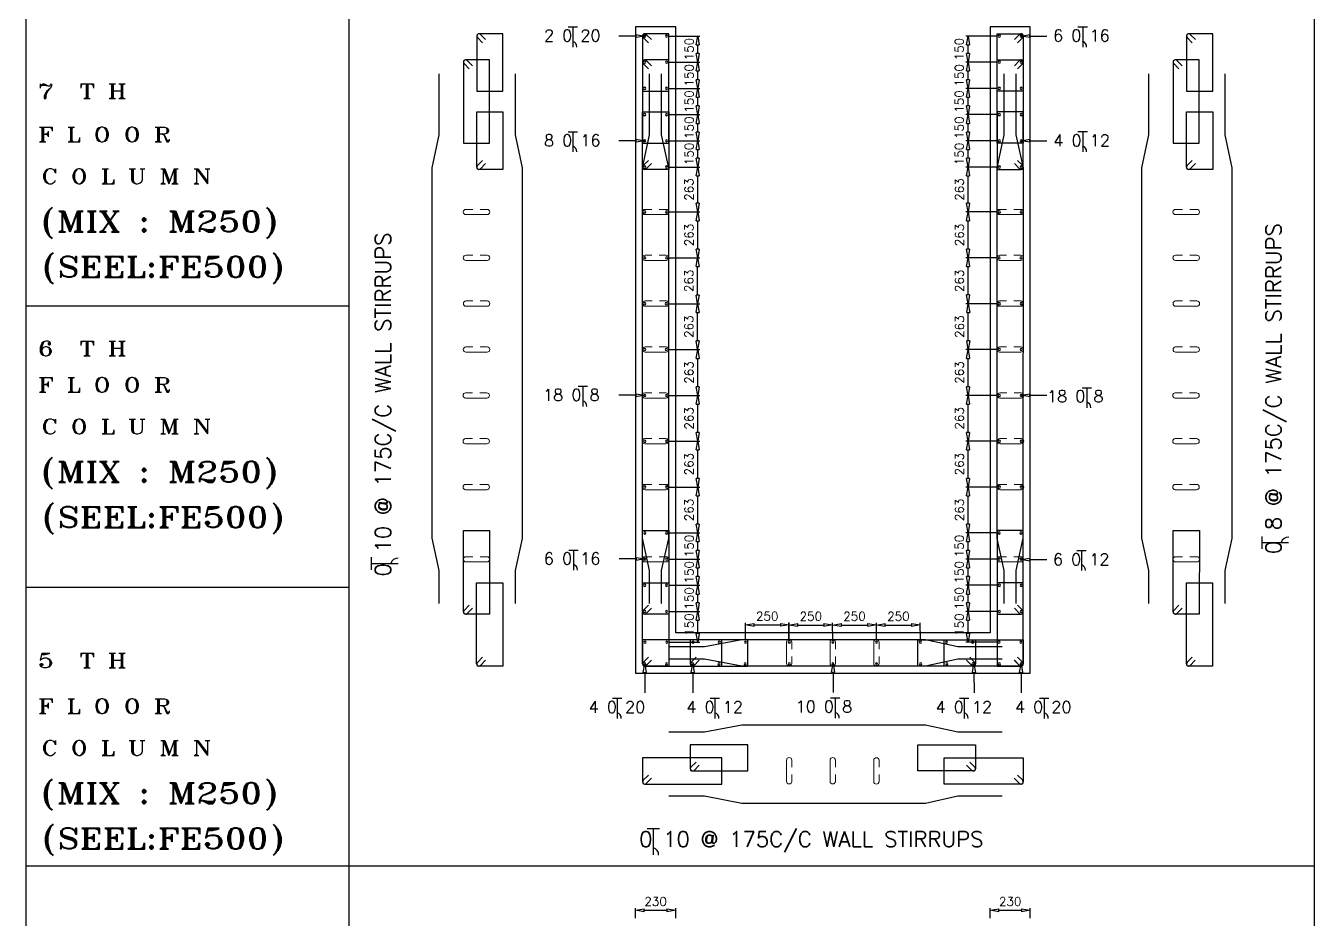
# Model space of a CAD drawing. Header units: millimetres. Extents: x 331487 to 517269, y 198509 to 399936.
# Drawn here: x 437188 to 451940, y 235322 to 245553 of the extents above; entities that cross this region are included whole.
import ezdxf

# ---------------------------------------------------------------- set-up
doc = ezdxf.new("R2010")
doc.units = ezdxf.units.MM
doc.header["$MEASUREMENT"] = 0
doc.layers.add('BEAM', color=1, linetype='Continuous', lineweight=5)
for name, color, linetype in [('COLUMN', 6, 'Continuous'), ('FOOTING', 5, 'Continuous'), ('FOOTING-SCH', 3, 'Continuous')]:
    doc.layers.add(name, color=color, linetype=linetype)
doc.styles.add('ROMANS', font='romans.shx')
doc.styles.add('ROMANT', font='ROMANT.shx')

# ---------------------------------------------------------------- blocks, each defined once
blk = doc.blocks.new('_ClosedBlank')
at = {"color": 0, "linetype": 'ByBlock', "lineweight": -2}
for p, q in [((-1, 0.17), (0, 0)), ((-1, 0.17), (-1, -0.17)), ((0, 0), (-1, -0.17))]:
    blk.add_line(p, q, dxfattribs=at)

msp = doc.modelspace()

# ---------------------------------------------------------------- linework, layer by layer
at = {"color": 1, "linetype": 'Continuous'}
for p, q in [((443398, 245540), (443505, 245540)), ((443451, 245540), (443451, 245309)), ((449235, 245541), (449342, 245541)), ((449289, 245541), (449289, 245310)), ((443398, 244340), (443505, 244340)), ((443451, 244340), (443451, 244109)), ((449235, 244342), (449342, 244342)), ((449289, 244342), (449289, 244111)), ((443511, 241426), (443619, 241426)), ((443565, 241426), (443565, 241195)), ((449283, 241409), (449390, 241409)), ((449336, 241409), (449336, 241178)), ((451343, 239565), (451343, 239706)), ((451343, 239636), (451647, 239636)), ((441148, 239325), (441148, 239467)), ((443406, 239549), (443513, 239549)), ((443459, 239549), (443459, 239319)), ((449222, 239546), (449329, 239546)), ((449275, 239546), (449275, 239315)), ((441148, 239396), (441452, 239396)), ((443906, 237852), (444013, 237852)), ((443960, 237852), (443960, 237622)), ((445024, 237852), (445132, 237852)), ((445078, 237852), (445078, 237622)), ((446401, 237857), (446508, 237857)), ((446455, 237857), (446455, 237626)), ((447877, 237852), (447984, 237852)), ((447930, 237852), (447930, 237622)), ((448795, 237852), (448902, 237852)), ((448848, 237852), (448848, 237621)), ((444302, 236362), (444444, 236362)), ((444373, 236362), (444373, 236058))]:
    msp.add_line(p, q, dxfattribs=at)
at = {"color": 8, "linetype": 'Continuous'}
msp.add_line((437188, 235932), (451940, 235932), dxfattribs=at)
at = {"color": 1, "linetype": 'Continuous'}
for centre, radius, start, end in [((443436, 245314), 61.2, 355.5803, 75.6804), ((449273, 245315), 61.2, 355.5803, 75.6804), ((443436, 244114), 61.2, 355.5803, 75.6804), ((449273, 244116), 61.2, 355.5803, 75.6804), ((443550, 241200), 61.2, 355.5803, 75.6804), ((449321, 241183), 61.2, 355.5803, 75.6804), ((451641, 239616), 80.7, 85.5803, 165.6804), ((441446, 239376), 80.7, 85.5803, 165.6804), ((443444, 239324), 61.2, 355.5803, 75.6804), ((449260, 239320), 61.2, 355.5803, 75.6804), ((443945, 237626), 61.2, 355.5803, 75.6804), ((445063, 237626), 61.2, 355.5803, 75.6804), ((446440, 237631), 61.2, 355.5803, 75.6804), ((447915, 237626), 61.2, 355.5803, 75.6804), ((448833, 237626), 61.2, 355.5803, 75.6804), ((444353, 236064), 80.7, 355.5803, 75.6804)]:
    msp.add_arc(centre, radius, start, end, dxfattribs=at)
at = {"layer": 'BEAM', "ltscale": 0.05}
for p, q in [((442227, 243451), (442307, 243451)), ((442470, 243451), (442390, 243451)), ((444277, 243451), (444357, 243451)), ((444521, 243451), (444441, 243451)), ((448338, 243451), (448418, 243451)), ((448581, 243451), (448501, 243451)), ((450352, 243451), (450432, 243451)), ((450596, 243451), (450516, 243451)), ((442227, 243391), (442470, 243391)), ((444277, 243391), (444521, 243391)), ((448581, 243391), (448338, 243391)), ((450352, 243391), (450596, 243391)), ((442227, 242926), (442307, 242926)), ((442227, 242866), (442470, 242866)), ((442470, 242926), (442390, 242926)), ((444277, 242926), (444357, 242926)), ((444277, 242866), (444521, 242866)), ((444521, 242926), (444441, 242926)), ((448338, 242926), (448418, 242926)), ((448581, 242866), (448338, 242866)), ((448581, 242926), (448501, 242926)), ((450352, 242926), (450432, 242926)), ((450352, 242866), (450596, 242866)), ((450596, 242926), (450516, 242926)), ((442228, 242402), (442308, 242402)), ((442471, 242402), (442391, 242402)), ((444278, 242402), (444358, 242402)), ((444522, 242402), (444442, 242402)), ((448337, 242402), (448417, 242402)), ((448580, 242402), (448500, 242402)), ((450353, 242402), (450433, 242402)), ((450597, 242402), (450517, 242402)), ((442228, 242342), (442471, 242342)), ((444278, 242342), (444522, 242342)), ((448580, 242342), (448337, 242342)), ((450353, 242342), (450597, 242342)), ((442227, 241876), (442307, 241876)), ((442227, 241816), (442471, 241816)), ((442471, 241876), (442391, 241876)), ((444278, 241876), (444358, 241876)), ((444278, 241816), (444521, 241816)), ((444521, 241876), (444441, 241876)), ((448337, 241876), (448417, 241876)), ((448581, 241816), (448337, 241816)), ((448581, 241876), (448501, 241876)), ((450353, 241876), (450433, 241876)), ((450353, 241816), (450596, 241816)), ((450596, 241876), (450516, 241876)), ((442224, 241350), (442304, 241350)), ((442467, 241350), (442387, 241350)), ((444274, 241350), (444354, 241350)), ((444518, 241350), (444438, 241350)), ((448341, 241350), (448421, 241350)), ((448584, 241350), (448504, 241350)), ((450349, 241350), (450429, 241350)), ((450593, 241350), (450513, 241350)), ((442224, 241290), (442467, 241290)), ((444274, 241290), (444518, 241290)), ((448584, 241290), (448341, 241290)), ((450349, 241290), (450593, 241290)), ((442224, 240826), (442304, 240826)), ((442224, 240766), (442467, 240766)), ((442467, 240826), (442387, 240826)), ((444274, 240826), (444354, 240826)), ((444274, 240766), (444518, 240766)), ((444518, 240826), (444438, 240826)), ((448341, 240826), (448421, 240826)), ((448584, 240766), (448341, 240766)), ((448584, 240826), (448504, 240826)), ((450349, 240826), (450429, 240826)), ((450349, 240766), (450593, 240766)), ((450593, 240826), (450513, 240826)), ((442224, 240301), (442304, 240301)), ((442224, 240241), (442467, 240241)), ((442467, 240301), (442387, 240301)), ((444274, 240301), (444354, 240301)), ((444274, 240241), (444518, 240241)), ((444518, 240301), (444438, 240301)), ((448341, 240301), (448421, 240301)), ((448584, 240241), (448341, 240241)), ((448584, 240301), (448504, 240301)), ((450349, 240301), (450429, 240301)), ((450349, 240241), (450593, 240241)), ((450593, 240301), (450513, 240301)), ((442227, 239474), (442307, 239474)), ((442470, 239474), (442390, 239474)), ((444277, 239474), (444357, 239474)), ((444521, 239474), (444441, 239474)), ((448338, 239474), (448418, 239474)), ((448581, 239474), (448501, 239474)), ((450352, 239474), (450432, 239474)), ((450596, 239474), (450516, 239474)), ((442227, 239414), (442470, 239414)), ((444277, 239414), (444521, 239414)), ((448581, 239414), (448338, 239414)), ((450352, 239414), (450596, 239414)), ((445898, 238252), (445898, 238495)), ((445958, 238495), (445958, 238415)), ((446397, 238252), (446397, 238495)), ((446457, 238495), (446457, 238415)), ((446897, 238250), (446897, 238493)), ((446957, 238493), (446957, 238413)), ((445958, 238252), (445958, 238332)), ((446457, 238252), (446457, 238332)), ((446957, 238250), (446957, 238330)), ((445898, 236901), (445898, 237144)), ((445958, 237144), (445958, 237064)), ((446397, 236901), (446397, 237144)), ((446457, 237144), (446457, 237064)), ((446897, 236899), (446897, 237142)), ((446957, 237142), (446957, 237062)), ((445958, 236901), (445958, 236981)), ((446457, 236901), (446457, 236981)), ((446957, 236899), (446957, 236979))]:
    msp.add_line(p, q, dxfattribs=at)
for centre, start, end in [((442227, 243421), 90, 270), ((442470, 243421), 270, 90), ((444277, 243421), 90, 270), ((444521, 243421), 270, 90), ((448338, 243421), 90, 270), ((448581, 243421), 270, 90), ((450352, 243421), 90, 270), ((450596, 243421), 270, 90), ((442227, 242896), 90, 270), ((442470, 242896), 270, 90), ((444277, 242896), 90, 270), ((444521, 242896), 270, 90), ((448338, 242896), 90, 270), ((448581, 242896), 270, 90), ((450352, 242896), 90, 270), ((450596, 242896), 270, 90), ((442228, 242372), 90, 270), ((442471, 242372), 270, 90), ((444278, 242372), 90, 270), ((444522, 242372), 270, 90), ((448337, 242372), 90, 270), ((448580, 242372), 270, 90), ((450353, 242372), 90, 270), ((450597, 242372), 270, 90), ((442227, 241846), 90, 270), ((442471, 241846), 270, 90), ((444278, 241846), 90, 270), ((444521, 241846), 270, 90), ((448337, 241846), 90, 270), ((448581, 241846), 270, 90), ((450353, 241846), 90, 270), ((450596, 241846), 270, 90), ((442224, 241320), 90, 270), ((442467, 241320), 270, 90), ((444274, 241320), 90, 270), ((444518, 241320), 270, 90), ((448341, 241320), 90, 270), ((448584, 241320), 270, 90), ((450349, 241320), 90, 270), ((450593, 241320), 270, 90), ((442224, 240796), 90, 270), ((442467, 240796), 270, 90), ((444274, 240796), 90, 270), ((444518, 240796), 270, 90), ((448341, 240796), 90, 270), ((448584, 240796), 270, 90), ((450349, 240796), 90, 270), ((450593, 240796), 270, 90), ((442224, 240271), 90, 270), ((442467, 240271), 270, 90), ((444274, 240271), 90, 270), ((444518, 240271), 270, 90), ((448341, 240271), 90, 270), ((448584, 240271), 270, 90), ((450349, 240271), 90, 270), ((450593, 240271), 270, 90), ((442227, 239444), 90, 270), ((442470, 239444), 270, 90), ((444277, 239444), 90, 270), ((444521, 239444), 270, 90), ((448338, 239444), 90, 270), ((448581, 239444), 270, 90), ((450352, 239444), 90, 270), ((450596, 239444), 270, 90), ((445928, 238495), 0, 180), ((446427, 238495), 0, 180), ((446927, 238493), 0, 180), ((445928, 238252), 180, 0), ((446427, 238252), 180, 0), ((446927, 238250), 180, 0), ((445928, 237144), 0, 180), ((446427, 237144), 0, 180), ((446927, 237142), 0, 180), ((445928, 236901), 180, 0), ((446427, 236901), 180, 0), ((446927, 236899), 180, 0)]:
    msp.add_arc(centre, 30, start, end, dxfattribs=at)
at = {"layer": 'COLUMN'}
for p, q in [((444629, 245541), (444169, 245541)), ((444169, 245541), (444169, 238141)), ((444629, 238601), (444629, 245541)), ((448689, 245541), (448229, 245541)), ((448229, 245541), (448229, 238601)), ((448689, 238141), (448689, 245541)), ((448229, 238601), (444629, 238601)), ((444169, 238141), (448689, 238141))]:
    msp.add_line(p, q, dxfattribs=at)
at = {"layer": 'COLUMN', "color": 3}
for p, q in [((442351, 245437), (442351, 244805)), ((442358, 245419), (442418, 245359)), ((442651, 245462), (442376, 245462)), ((442453, 245395), (442394, 245455)), ((442651, 244805), (442651, 245462)), ((444249, 245437), (444249, 244805)), ((444257, 245419), (444317, 245359)), ((444549, 245462), (444274, 245462)), ((444352, 245395), (444292, 245455)), ((444549, 244805), (444549, 245462)), ((448309, 244805), (448309, 245462)), ((448309, 245462), (448584, 245462)), ((448507, 245395), (448566, 245455)), ((448602, 245419), (448542, 245359)), ((448609, 245437), (448609, 244805)), ((450477, 245437), (450477, 244805)), ((450484, 245419), (450544, 245359)), ((450777, 245462), (450502, 245462)), ((450579, 245395), (450519, 245455)), ((450777, 244805), (450777, 245462)), ((442199, 245137), (442199, 244209)), ((442206, 245120), (442266, 245060)), ((442499, 245162), (442224, 245162)), ((442301, 245095), (442241, 245155)), ((442499, 244209), (442499, 245162)), ((444249, 245137), (444249, 244209)), ((444256, 245120), (444316, 245060)), ((444549, 245162), (444274, 245162)), ((444351, 245095), (444292, 245155)), ((444549, 244209), (444549, 245162)), ((448309, 244209), (448309, 245162)), ((448309, 245162), (448584, 245162)), ((448507, 245095), (448566, 245155)), ((448602, 245120), (448542, 245060)), ((448609, 245137), (448609, 244209)), ((450324, 245137), (450324, 244209)), ((450331, 245120), (450391, 245060)), ((450624, 245162), (450349, 245162)), ((450426, 245095), (450367, 245155)), ((450624, 244209), (450624, 245162)), ((441922, 244304), (441922, 245003)), ((442794, 244304), (442794, 245003)), ((444330, 244304), (444330, 245003)), ((444468, 244304), (444468, 245003)), ((448390, 244304), (448390, 245003)), ((448529, 244304), (448529, 245003)), ((450048, 244304), (450048, 245003)), ((450919, 244304), (450919, 245003)), ((442351, 244805), (442651, 244805)), ((444249, 244805), (444549, 244805)), ((448609, 244805), (448309, 244805)), ((450477, 244805), (450777, 244805)), ((442351, 243934), (442351, 244566)), ((442351, 244566), (442651, 244566)), ((442651, 244566), (442651, 243909)), ((444249, 243934), (444249, 244566)), ((444249, 244566), (444549, 244566)), ((444549, 244566), (444549, 243909)), ((448609, 244566), (448309, 244566)), ((448309, 244566), (448309, 243909)), ((448609, 243934), (448609, 244566)), ((450477, 243934), (450477, 244566)), ((450477, 244566), (450777, 244566)), ((450777, 244566), (450777, 243909)), ((441841, 243928), (441922, 244304)), ((442875, 243928), (442794, 244304)), ((444249, 243928), (444330, 244304)), ((444549, 243928), (444468, 244304)), ((448309, 243928), (448390, 244304)), ((448610, 243928), (448529, 244304)), ((449967, 243928), (450048, 244304)), ((451000, 243928), (450919, 244304)), ((442199, 244209), (442499, 244209)), ((444249, 244209), (444549, 244209)), ((448609, 244209), (448309, 244209)), ((450324, 244209), (450624, 244209)), ((442358, 243952), (442418, 244012)), ((444257, 243952), (444317, 244012)), ((448602, 243952), (448542, 244012)), ((450484, 243952), (450544, 244012)), ((441842, 239686), (441841, 243928)), ((442651, 243909), (442376, 243909)), ((442453, 243976), (442394, 243917)), ((442876, 239681), (442875, 243928)), ((444249, 239686), (444249, 243928)), ((444549, 243909), (444274, 243909)), ((444352, 243976), (444292, 243917)), ((444550, 239681), (444549, 243928)), ((448308, 239681), (448309, 243928)), ((448309, 243909), (448584, 243909)), ((448507, 243976), (448566, 243917)), ((448609, 239686), (448610, 243928)), ((449967, 239686), (449967, 243928)), ((450777, 243909), (450502, 243909)), ((450579, 243976), (450519, 243917)), ((451001, 239681), (451000, 243928)), ((442199, 238842), (442199, 239775)), ((442199, 239775), (442499, 239775)), ((442499, 239775), (442499, 238817)), ((444249, 238842), (444250, 239775)), ((444250, 239775), (444550, 239775)), ((444550, 239775), (444549, 238817)), ((448608, 239775), (448308, 239775)), ((448308, 239775), (448309, 238817)), ((448609, 238842), (448608, 239775)), ((450324, 238842), (450325, 239775)), ((450325, 239775), (450625, 239775)), ((450625, 239775), (450624, 238817)), ((441922, 239315), (441842, 239686)), ((442794, 239315), (442876, 239681)), ((444330, 239315), (444249, 239686)), ((444468, 239315), (444550, 239681)), ((448390, 239315), (448308, 239681)), ((448529, 239315), (448609, 239686)), ((450048, 239315), (449967, 239686)), ((450919, 239315), (451001, 239681)), ((441922, 238938), (441922, 239315)), ((442794, 238938), (442794, 239315)), ((444330, 238938), (444330, 239315)), ((444468, 238938), (444468, 239315)), ((448390, 238938), (448390, 239315)), ((448529, 238938), (448529, 239315)), ((450048, 238938), (450048, 239315)), ((450919, 238938), (450919, 239315)), ((442350, 238246), (442350, 239174)), ((442350, 239174), (442650, 239174)), ((442650, 239174), (442650, 238221)), ((444249, 238246), (444249, 239174)), ((444249, 239174), (444549, 239174)), ((444549, 239174), (444549, 238221)), ((448609, 239174), (448309, 239174)), ((448309, 239174), (448309, 238221)), ((448609, 238246), (448609, 239174)), ((450476, 238246), (450476, 239174)), ((450476, 239174), (450776, 239174)), ((450776, 239174), (450776, 238221)), ((442206, 238859), (442266, 238919)), ((442301, 238884), (442241, 238824)), ((444256, 238859), (444316, 238919)), ((444351, 238884), (444292, 238824)), ((448507, 238884), (448566, 238824)), ((448602, 238859), (448542, 238919)), ((450331, 238859), (450391, 238919)), ((450426, 238884), (450367, 238824)), ((442499, 238817), (442224, 238817)), ((444549, 238817), (444274, 238817)), ((448309, 238817), (448584, 238817)), ((450624, 238817), (450349, 238817)), ((445156, 238521), (444249, 238521)), ((444249, 238521), (444249, 238246)), ((444959, 238440), (444552, 238440)), ((445455, 238521), (444796, 238521)), ((444796, 238521), (444796, 238246)), ((445386, 238521), (444959, 238440)), ((445156, 238221), (445156, 238521)), ((447490, 238521), (445386, 238521)), ((445455, 238221), (445455, 238521)), ((447403, 238221), (447403, 238521)), ((447403, 238521), (448062, 238521)), ((447858, 238440), (447490, 238521)), ((447703, 238221), (447703, 238521)), ((447703, 238521), (448609, 238521)), ((448367, 238440), (447858, 238440)), ((448062, 238521), (448062, 238246)), ((448609, 238521), (448609, 238246)), ((442358, 238264), (442418, 238324)), ((442453, 238288), (442393, 238228)), ((444257, 238264), (444317, 238324)), ((444316, 238323), (444257, 238264)), ((444352, 238288), (444292, 238228)), ((444292, 238228), (444352, 238288)), ((444959, 238302), (444552, 238302)), ((444863, 238323), (444804, 238264)), ((444839, 238228), (444899, 238288)), ((445386, 238221), (444959, 238302)), ((447858, 238302), (447490, 238221)), ((448367, 238302), (447858, 238302)), ((448019, 238228), (447959, 238288)), ((447995, 238323), (448055, 238264)), ((448566, 238228), (448506, 238288)), ((448507, 238288), (448566, 238228)), ((448602, 238264), (448542, 238324)), ((448542, 238323), (448602, 238264)), ((450483, 238264), (450543, 238324)), ((450578, 238288), (450519, 238228)), ((442650, 238221), (442375, 238221)), ((444549, 238221), (444274, 238221)), ((444274, 238221), (445156, 238221)), ((444821, 238221), (445455, 238221)), ((447490, 238221), (445386, 238221)), ((448037, 238221), (447403, 238221)), ((448584, 238221), (447703, 238221)), ((448309, 238221), (448584, 238221)), ((450776, 238221), (450501, 238221)), ((445386, 237545), (444959, 237464)), ((447490, 237545), (445386, 237545)), ((447858, 237464), (447490, 237545)), ((444959, 237464), (444552, 237464)), ((448367, 237464), (447858, 237464)), ((445455, 237320), (444796, 237320)), ((444796, 237320), (444796, 237045)), ((445455, 237020), (445455, 237320)), ((447403, 237020), (447403, 237320)), ((447403, 237320), (448062, 237320)), ((448062, 237320), (448062, 237045)), ((445156, 237170), (444249, 237170)), ((444249, 237170), (444249, 236895)), ((444863, 237122), (444804, 237062)), ((444839, 237027), (444899, 237087)), ((445156, 236870), (445156, 237170)), ((447703, 236870), (447703, 237170)), ((447703, 237170), (448609, 237170)), ((448019, 237027), (447959, 237087)), ((447995, 237122), (448055, 237062)), ((448609, 237170), (448609, 236895)), ((444316, 236972), (444257, 236913)), ((444292, 236877), (444352, 236937)), ((444821, 237020), (445455, 237020)), ((448037, 237020), (447403, 237020)), ((448566, 236877), (448506, 236937)), ((448542, 236972), (448602, 236913)), ((444274, 236870), (445156, 236870)), ((448584, 236870), (447703, 236870)), ((444959, 236730), (444552, 236730)), ((445386, 236649), (444959, 236730)), ((447490, 236649), (445386, 236649)), ((447858, 236730), (447490, 236649)), ((448367, 236730), (447858, 236730))]:
    msp.add_line(p, q, dxfattribs=at)
at = {"layer": 'COLUMN', "color": 4}
for points in [[(444174, 245436), (443978, 245436)], [(448684, 245436), (448880, 245436)], [(444174, 244236), (443978, 244236)], [(448684, 244236), (448880, 244236)], [(444174, 241322), (443978, 241322)], [(448684, 241322), (448880, 241322)], [(444176, 239448), (443980, 239448)], [(448682, 239440), (448878, 239440)], [(444274, 238146), (444274, 237916)], [(444824, 238146), (444825, 237916)], [(446431, 238150), (446431, 237920)], [(448044, 238146), (448045, 237916)], [(448584, 238146), (448584, 237916)]]:
    msp.add_lwpolyline(points, dxfattribs=at)
at = {"layer": 'COLUMN', "color": 3}
for centre, start, end in [((442376, 245437), 45, 180), ((442376, 245437), 90, 225), ((444274, 245437), 45, 180), ((444274, 245437), 90, 225), ((448584, 245437), 0, 135), ((448584, 245437), 315, 90), ((450502, 245437), 45, 180), ((450502, 245437), 90, 225), ((442224, 245137), 45, 180), ((442224, 245137), 90, 225), ((444274, 245137), 45, 180), ((444274, 245137), 90, 225), ((448584, 245137), 0, 135), ((448584, 245137), 315, 90), ((450349, 245137), 45, 180), ((450349, 245137), 90, 225), ((442376, 243934), 135, 270), ((442376, 243934), 180, 315), ((444274, 243934), 135, 270), ((444274, 243934), 180, 315), ((448584, 243934), 225, 360), ((448584, 243934), 270, 45), ((450502, 243934), 135, 270), ((450502, 243934), 180, 315), ((442224, 238842), 135, 270), ((442224, 238842), 180, 315), ((444274, 238842), 135, 270), ((444274, 238842), 180, 315), ((448584, 238842), 225, 360), ((448584, 238842), 270, 45), ((450349, 238842), 135, 270), ((450349, 238842), 180, 315), ((442375, 238246), 135, 270), ((442375, 238246), 180, 315), ((444274, 238246), 135, 270), ((444274, 238246), 135, 270), ((444274, 238246), 180, 315), ((444274, 238246), 180, 315), ((444821, 238246), 135, 270), ((444821, 238246), 180, 315), ((448037, 238246), 225, 0), ((448037, 238246), 270, 45), ((448584, 238246), 225, 360), ((448584, 238246), 225, 0), ((448584, 238246), 270, 45), ((448584, 238246), 270, 45), ((450501, 238246), 135, 270), ((450501, 238246), 180, 315), ((444821, 237045), 135, 270), ((444821, 237045), 180, 315), ((448037, 237045), 225, 0), ((448037, 237045), 270, 45), ((444274, 236895), 135, 270), ((444274, 236895), 180, 315), ((448584, 236895), 225, 0), ((448584, 236895), 270, 45)]:
    msp.add_arc(centre, 25, start, end, dxfattribs=at)
at = {"layer": 'COLUMN', "color": 7}
for centre, start, end in [((444274, 245436), 0, 180), ((444274, 245436), 90, 270), ((444274, 245436), 180, 0), ((444274, 245436), 270, 90), ((444524, 245436), 0, 180), ((444524, 245436), 90, 270), ((444524, 245436), 180, 0), ((444524, 245436), 270, 90), ((448334, 245436), 90, 270), ((448334, 245436), 0, 180), ((448334, 245436), 180, 0), ((448334, 245436), 270, 90), ((448584, 245436), 0, 180), ((448584, 245436), 90, 270), ((448584, 245436), 180, 0), ((448584, 245436), 270, 90), ((444274, 245136), 90, 270), ((444274, 245136), 270, 90), ((444525, 245136), 90, 270), ((444525, 245136), 270, 90), ((448334, 245136), 90, 270), ((448334, 245136), 270, 90), ((448584, 245136), 90, 270), ((448584, 245136), 270, 90), ((444274, 244836), 0, 180), ((444274, 244836), 180, 0), ((444524, 244836), 0, 180), ((444524, 244836), 180, 0), ((448334, 244836), 0, 180), ((448334, 244836), 180, 0), ((448584, 244836), 0, 180), ((448584, 244836), 180, 0), ((444274, 244536), 0, 180), ((444274, 244536), 180, 0), ((444524, 244536), 0, 180), ((444524, 244536), 180, 0), ((448334, 244536), 0, 180), ((448334, 244536), 180, 0), ((448584, 244536), 0, 180), ((448584, 244536), 180, 0), ((444274, 244236), 0, 180), ((444274, 244236), 180, 0), ((444524, 244236), 0, 180), ((444524, 244236), 180, 0), ((448334, 244236), 0, 180), ((448334, 244236), 180, 0), ((448584, 244236), 0, 180), ((448584, 244236), 180, 0), ((444274, 243936), 0, 180), ((444274, 243936), 180, 0), ((444524, 243936), 0, 180), ((444524, 243936), 180, 0), ((448334, 243936), 0, 180), ((448334, 243936), 180, 0), ((448584, 243936), 0, 180), ((448584, 243936), 180, 0), ((444274, 243421), 0, 180), ((444274, 243421), 180, 0), ((444524, 243421), 0, 180), ((444524, 243421), 180, 0), ((448334, 243421), 0, 180), ((448334, 243421), 180, 0), ((448584, 243421), 0, 180), ((448584, 243421), 180, 0), ((444275, 242896), 0, 180), ((444275, 242896), 180, 0), ((444525, 242896), 0, 180), ((444525, 242896), 180, 0), ((448333, 242896), 0, 180), ((448333, 242896), 180, 0), ((448583, 242896), 0, 180), ((448583, 242896), 180, 0), ((444273, 242371), 0, 180), ((444523, 242371), 0, 180), ((448335, 242371), 0, 180), ((448585, 242371), 0, 180), ((444273, 242371), 180, 0), ((444523, 242371), 180, 0), ((448335, 242371), 180, 0), ((448585, 242371), 180, 0), ((444273, 241846), 0, 180), ((444273, 241846), 180, 0), ((444523, 241846), 0, 180), ((444523, 241846), 180, 0), ((448335, 241846), 0, 180), ((448335, 241846), 180, 0), ((448585, 241846), 0, 180), ((448585, 241846), 180, 0), ((444274, 241320), 0, 180), ((444274, 241320), 180, 0), ((444524, 241320), 0, 180), ((444524, 241320), 180, 0), ((448334, 241320), 0, 180), ((448334, 241320), 180, 0), ((448584, 241320), 0, 180), ((448584, 241320), 180, 0), ((444274, 240796), 0, 180), ((444274, 240796), 180, 0), ((444524, 240796), 0, 180), ((444524, 240796), 180, 0), ((448334, 240796), 0, 180), ((448334, 240796), 180, 0), ((448584, 240796), 0, 180), ((448584, 240796), 180, 0), ((444274, 240271), 0, 180), ((444274, 240271), 180, 0), ((444524, 240271), 0, 180), ((444524, 240271), 180, 0), ((448334, 240271), 0, 180), ((448334, 240271), 180, 0), ((448584, 240271), 0, 180), ((448584, 240271), 180, 0), ((444276, 239746), 0, 180), ((444276, 239746), 180, 0), ((444526, 239746), 0, 180), ((444526, 239746), 180, 0), ((448332, 239746), 0, 180), ((448332, 239746), 180, 0), ((448582, 239746), 0, 180), ((448582, 239746), 180, 0), ((444275, 239446), 0, 180), ((444275, 239446), 180, 0), ((444525, 239446), 0, 180), ((444525, 239446), 180, 0), ((448333, 239446), 0, 180), ((448333, 239446), 180, 0), ((448583, 239446), 0, 180), ((448583, 239446), 180, 0), ((444274, 239146), 0, 180), ((444274, 239146), 180, 0), ((444524, 239146), 0, 180), ((444524, 239146), 180, 0), ((448334, 239146), 0, 180), ((448334, 239146), 180, 0), ((448584, 239146), 0, 180), ((448584, 239146), 180, 0), ((444274, 238846), 0, 180), ((444274, 238846), 180, 0), ((444524, 238846), 0, 180), ((444524, 238846), 180, 0), ((448334, 238846), 0, 180), ((448334, 238846), 180, 0), ((448584, 238846), 0, 180), ((448584, 238846), 180, 0), ((444278, 238495), 0, 180), ((444278, 238495), 180, 0), ((444528, 238495), 0, 180), ((444528, 238495), 180, 0), ((444828, 238495), 0, 180), ((444828, 238495), 180, 0), ((445128, 238495), 0, 180), ((445128, 238495), 180, 0), ((445428, 238495), 0, 180), ((445428, 238495), 180, 0), ((445929, 238497), 90, 270), ((445929, 238497), 270, 90), ((446428, 238497), 90, 270), ((446428, 238497), 270, 90), ((446928, 238495), 90, 270), ((446928, 238495), 270, 90), ((447430, 238495), 0, 180), ((447430, 238495), 180, 0), ((447730, 238495), 0, 180), ((447730, 238495), 180, 0), ((448030, 238495), 0, 180), ((448030, 238495), 180, 0), ((448330, 238495), 0, 180), ((448330, 238495), 180, 0), ((448580, 238495), 0, 180), ((448580, 238495), 180, 0), ((444274, 238246), 0, 180), ((444274, 238246), 180, 0), ((444524, 238246), 0, 180), ((444524, 238246), 180, 0), ((444824, 238246), 0, 180), ((444824, 238246), 180, 0), ((445124, 238246), 0, 180), ((445124, 238246), 180, 0), ((445424, 238246), 0, 180), ((445424, 238246), 180, 0), ((445929, 238247), 90, 270), ((445929, 238247), 270, 90), ((446428, 238247), 90, 270), ((446428, 238247), 270, 90), ((446928, 238245), 90, 270), ((446928, 238245), 270, 90), ((447434, 238246), 0, 180), ((447434, 238246), 180, 0), ((447734, 238246), 0, 180), ((447734, 238246), 180, 0), ((448034, 238246), 0, 180), ((448034, 238246), 180, 0), ((448334, 238246), 0, 180), ((448334, 238246), 0, 180), ((448334, 238246), 180, 0), ((448334, 238246), 180, 0), ((448584, 238246), 0, 180), ((448584, 238246), 0, 180), ((448584, 238246), 180, 0), ((448584, 238246), 180, 0)]:
    msp.add_arc(centre, 12.6, start, end, dxfattribs=at)
at = {"layer": 'FOOTING', "color": 4}
for p, q in [((444549, 245436), (444907, 245436)), ((444882, 245236), (444882, 245336)), ((448309, 245436), (447951, 245436)), ((447976, 245236), (447976, 245336)), ((444549, 245136), (444907, 245136)), ((444549, 245136), (444907, 245136)), ((444882, 244936), (444882, 245036)), ((448309, 245136), (447951, 245136)), ((448309, 245136), (447951, 245136)), ((447976, 244936), (447976, 245036)), ((444549, 244836), (444907, 244836)), ((444549, 244836), (444907, 244836)), ((444882, 244636), (444882, 244736)), ((448309, 244836), (447951, 244836)), ((448309, 244836), (447951, 244836)), ((447976, 244636), (447976, 244736)), ((444549, 244536), (444907, 244536)), ((444549, 244536), (444907, 244536)), ((448309, 244536), (447951, 244536)), ((448309, 244536), (447951, 244536)), ((444882, 244336), (444882, 244436)), ((447976, 244336), (447976, 244436)), ((444549, 244236), (444907, 244236)), ((444549, 244236), (444907, 244236)), ((448309, 244236), (447951, 244236)), ((448309, 244236), (447951, 244236)), ((444882, 244036), (444882, 244136)), ((447976, 244036), (447976, 244136)), ((444548, 243936), (444906, 243936)), ((444549, 243936), (444907, 243936)), ((448309, 243936), (447951, 243936)), ((448310, 243936), (447952, 243936)), ((444881, 243521), (444881, 243836)), ((447977, 243521), (447977, 243836)), ((444548, 243421), (444906, 243421)), ((444548, 243421), (444906, 243421)), ((448310, 243421), (447952, 243421)), ((448310, 243421), (447952, 243421)), ((444881, 242996), (444881, 243321)), ((447977, 242996), (447977, 243321)), ((444548, 242896), (444905, 242895)), ((444548, 242896), (444906, 242896)), ((448310, 242896), (447952, 242896)), ((448309, 242896), (447952, 242896)), ((444880, 242470), (444880, 242795)), ((447977, 242471), (447977, 242796)), ((444547, 242371), (444905, 242371)), ((444547, 242371), (444904, 242370)), ((444880, 241946), (444880, 242271)), ((448309, 242371), (447952, 242371)), ((448311, 242371), (447954, 242371)), ((447979, 241946), (447979, 242271)), ((444547, 241846), (444905, 241846)), ((444549, 241845), (444906, 241845)), ((448309, 241845), (447952, 241845)), ((448311, 241846), (447954, 241846)), ((444881, 241420), (444881, 241745)), ((447977, 241420), (447977, 241745)), ((444548, 241320), (444906, 241320)), ((444549, 241320), (444906, 241320)), ((444881, 240896), (444881, 241220)), ((448310, 241320), (447952, 241320)), ((448309, 241320), (447952, 241320)), ((447977, 240896), (447977, 241220)), ((444548, 240796), (444906, 240796)), ((444548, 240796), (444906, 240796)), ((448310, 240796), (447952, 240796)), ((448310, 240796), (447952, 240796)), ((444881, 240371), (444881, 240696)), ((447977, 240371), (447977, 240696)), ((444548, 240271), (444906, 240271)), ((444548, 240271), (444906, 240271)), ((444881, 239847), (444881, 240171)), ((448310, 240271), (447952, 240271)), ((448310, 240271), (447952, 240271)), ((447977, 239847), (447977, 240171)), ((444548, 239747), (444906, 239747)), ((444549, 239746), (444907, 239746)), ((448309, 239746), (447951, 239746)), ((448310, 239747), (447952, 239747)), ((444882, 239546), (444882, 239646)), ((447976, 239546), (447976, 239646)), ((444549, 239446), (444907, 239446)), ((444549, 239446), (444907, 239446)), ((448309, 239446), (447951, 239446)), ((448309, 239446), (447951, 239446)), ((444882, 239246), (444882, 239346)), ((447976, 239246), (447976, 239346)), ((444549, 239146), (444907, 239146)), ((444549, 239146), (444907, 239146)), ((448309, 239146), (447951, 239146)), ((448309, 239146), (447951, 239146)), ((444882, 238946), (444882, 239046)), ((447976, 238946), (447976, 239046)), ((444549, 238846), (444907, 238846)), ((444549, 238846), (444907, 238846)), ((448309, 238846), (447951, 238846)), ((448309, 238846), (447951, 238846)), ((444882, 238595), (444882, 238746)), ((445428, 238520), (445427, 238717)), ((445527, 238692), (445828, 238694)), ((445926, 238518), (445925, 238715)), ((445929, 238522), (445928, 238719)), ((446026, 238690), (446326, 238691)), ((446427, 238520), (446426, 238717)), ((446427, 238518), (446426, 238715)), ((446526, 238690), (446827, 238691)), ((446928, 238520), (446927, 238717)), ((446929, 238518), (446928, 238715)), ((447029, 238690), (447329, 238691)), ((447430, 238520), (447429, 238717)), ((447976, 238595), (447976, 238746)), ((444549, 238495), (444907, 238495)), ((448309, 238495), (447951, 238495)), ((444169, 235335), (444169, 235450)), ((444629, 235335), (444629, 235450)), ((448229, 235335), (448229, 235450)), ((448689, 235335), (448689, 235450)), ((444269, 235425), (444529, 235425)), ((448329, 235425), (448589, 235425))]:
    msp.add_line(p, q, dxfattribs=at)
at = {"layer": 'FOOTING-SCH', "color": 8, "linetype": 'Continuous'}
for p, q in [((437188, 266788), (437188, 202508)), ((440888, 266788), (440888, 202508)), ((451940, 266788), (451940, 202508)), ((437188, 242346), (440888, 242346)), ((437188, 239123), (440888, 239123))]:
    msp.add_line(p, q, dxfattribs=at)

# ---------------------------------------------------------------- block references
at = {"layer": 'COLUMN', "color": 4, "xscale": 100, "yscale": 100, "zscale": 100}
for p in [(444274, 245436), (444274, 244236), (444274, 241322), (444276, 239448)]:
    msp.add_blockref('_ClosedBlank', p, dxfattribs=at)
for p, rotation in [((448584, 245436), 180), ((448584, 244236), 180), ((448584, 241322), 180), ((448582, 239440), 180), ((444274, 238246), 90.05150326921051), ((444824, 238246), 90.05150326921051), ((446431, 238250), 90.05150326921051), ((448044, 238246), 90.05150326921051), ((448584, 238246), 89.9484967307895)]:
    msp.add_blockref('_ClosedBlank', p, dxfattribs=dict(at, rotation=rotation))
at = {"layer": 'FOOTING', "color": 4, "xscale": 100, "yscale": 100, "zscale": 100}
for p, rotation in [((444882, 245436), 90), ((447976, 245436), 90), ((444882, 245136), 270), ((447976, 245136), 270), ((444882, 245136), 90), ((447976, 245136), 90), ((444882, 244836), 270), ((447976, 244836), 270), ((444882, 244836), 90), ((447976, 244836), 90), ((444882, 244536), 270), ((447976, 244536), 270), ((444882, 244536), 90), ((447976, 244536), 90), ((444882, 244236), 270), ((447976, 244236), 270), ((444882, 244236), 90), ((447976, 244236), 90), ((444882, 243936), 270), ((447976, 243936), 270), ((444881, 243936), 90), ((447977, 243936), 90), ((444881, 243421), 270), ((444881, 243421), 90), ((447977, 243421), 270), ((447977, 243421), 90), ((444881, 242896), 270), ((447977, 242896), 270), ((444880, 242895), 89.90901406988715), ((447977, 242896), 90), ((444879, 242370), 269.9090140698871), ((447977, 242371), 270), ((444880, 242371), 90), ((447979, 242371), 90), ((444880, 241846), 270), ((447979, 241846), 270), ((444881, 241845), 90), ((447977, 241845), 90), ((444881, 241320), 270), ((447977, 241320), 270), ((444881, 241320), 90), ((447977, 241320), 90), ((444881, 240796), 270), ((444881, 240796), 90), ((447977, 240796), 270), ((447977, 240796), 90), ((444881, 240271), 270), ((447977, 240271), 270), ((444881, 240271), 90), ((447977, 240271), 90), ((444881, 239747), 270), ((444882, 239746), 90), ((447976, 239746), 90), ((447977, 239747), 270), ((444882, 239446), 270), ((444882, 239446), 90), ((447976, 239446), 270), ((447976, 239446), 90), ((444882, 239146), 270), ((444882, 239146), 90), ((447976, 239146), 270), ((447976, 239146), 90), ((444882, 238846), 270), ((444882, 238846), 90), ((447976, 238846), 270), ((447976, 238846), 90), ((445427, 238692), 180.2386280653985), ((445928, 238694), 0.2386280653985325), ((445926, 238690), 180.2386280653985), ((446426, 238692), 0.2386280653985325), ((446426, 238690), 180.2386280653985), ((446927, 238692), 0.2386280653985325), ((446929, 238690), 180.2386280653985), ((447429, 238692), 0.2386280653985325), ((444882, 238495), 270), ((447976, 238495), 270), ((444169, 235425), 180), ((448229, 235425), 180)]:
    msp.add_blockref('_ClosedBlank', p, dxfattribs=dict(at, rotation=rotation))
for p in [(444629, 235425), (448689, 235425)]:
    msp.add_blockref('_ClosedBlank', p, dxfattribs=at)

# ---------------------------------------------------------------- texts
at = {"color": 3, "linetype": 'Continuous', "style": 'ROMANT', "width": 1.25}
for s, p in [('7  T H', (437327, 244719)), ('F L O O R', (437327, 244224)), ('C O L U M N', (437365, 243745)), ('6  T H', (437327, 241772)), ('F L O O R', (437327, 241358)), ('C O L U M N', (437365, 240879)), ('5  T H', (437327, 238201)), ('F L O O R', (437327, 237678)), ('C O L U M N', (437365, 237199))]:
    msp.add_text(s, height=169.2, dxfattribs=at).set_placement(p)
at = {"color": 230, "linetype": 'Continuous', "style": 'ROMANT', "width": 1.25}
for s, p in [('(MIX : M250)', (437365, 243194)), ('(SEEL:FE500)', (437375, 242675)), ('(MIX : M250)', (437365, 240328)), ('(SEEL:FE500)', (437375, 239809)), ('(MIX : M250)', (437365, 236648)), ('(SEEL:FE500)', (437375, 236130))]:
    msp.add_text(s, height=235, dxfattribs=at).set_placement(p)
at = {"layer": 'COLUMN', "color": 1, "style": 'ROMANS'}
for s, height, p in [('2 0 20', 135, (443121, 245373)), ('6 0 16', 135, (448950, 245373)), ('8 0 16', 135, (443121, 244173)), ('4 0 12', 135, (448953, 244173)), ('18 0 8', 135, (443110, 241259)), ('18 0 8', 135, (448880, 241243)), ('6 0 16', 135, (443119, 239385)), ('6 0 12', 135, (448948, 239376)), ('4 0 20', 135, (443633, 237685)), ('4 0 12', 135, (444751, 237685)), ('10 0 8', 135, (446002, 237690)), ('4 0 12', 135, (447604, 237685)), ('4 0 20', 135, (448513, 237685)), (' 0 10 @ 175C/C WALL STIRRUPS', 178.2, (444089, 236150))]:
    msp.add_text(s, height=height, dxfattribs=at).set_placement(p)
for s, p in [(' 0 8 @ 175C/C WALL STIRRUPS', (451562, 239382)), (' 0 10 @ 175C/C WALL STIRRUPS', (441367, 239124))]:
    msp.add_text(s, height=178.2, rotation=90, dxfattribs=at).set_placement(p)
at = {"layer": 'FOOTING', "color": 3, "char_height": 100, "attachment_point": 5, "style": 'ROMANS'}
for s, insert, rotation in [('150', (444782, 245286), 90), ('150', (447876, 245286), 90), ('150', (444782, 244986), 90), ('150', (447876, 244986), 90), ('150', (444782, 244686), 90), ('150', (447876, 244686), 90), ('150', (444782, 244386), 90), ('150', (447876, 244386), 90), ('150', (444782, 244086), 90), ('150', (447876, 244086), 90), ('263', (444781, 243678), 90), ('263', (447877, 243678), 90), ('263', (444781, 243158), 90), ('263', (447877, 243158), 90), ('263', (444780, 242633), 89.909), ('263', (447877, 242633), 90), ('263', (444780, 242108), 90), ('263', (447879, 242108), 90), ('263', (444781, 241583), 90), ('263', (447877, 241583), 90), ('263', (444781, 241058), 90), ('263', (447877, 241058), 90), ('263', (444781, 240534), 90), ('263', (447877, 240534), 90), ('263', (444781, 240009), 90), ('263', (447877, 240009), 90), ('150', (444782, 239596), 90), ('150', (447876, 239596), 90), ('150', (444782, 239296), 90), ('150', (447876, 239296), 90), ('150', (444782, 238996), 90), ('150', (447876, 238996), 90), ('250', (445677, 238793), 0.2386), ('250', (446176, 238791), 0.2386), ('250', (446676, 238791), 0.2386), ('250', (447179, 238791), 0.2386), ('150', (444782, 238696), 90), ('150', (447876, 238696), 90)]:
    msp.add_mtext(s, dxfattribs=dict(at, insert=insert, rotation=rotation))
for insert in [(444399, 235525), (448459, 235525)]:
    msp.add_mtext('230', dxfattribs=dict(at, insert=insert))

doc.saveas('drawing.dxf')
